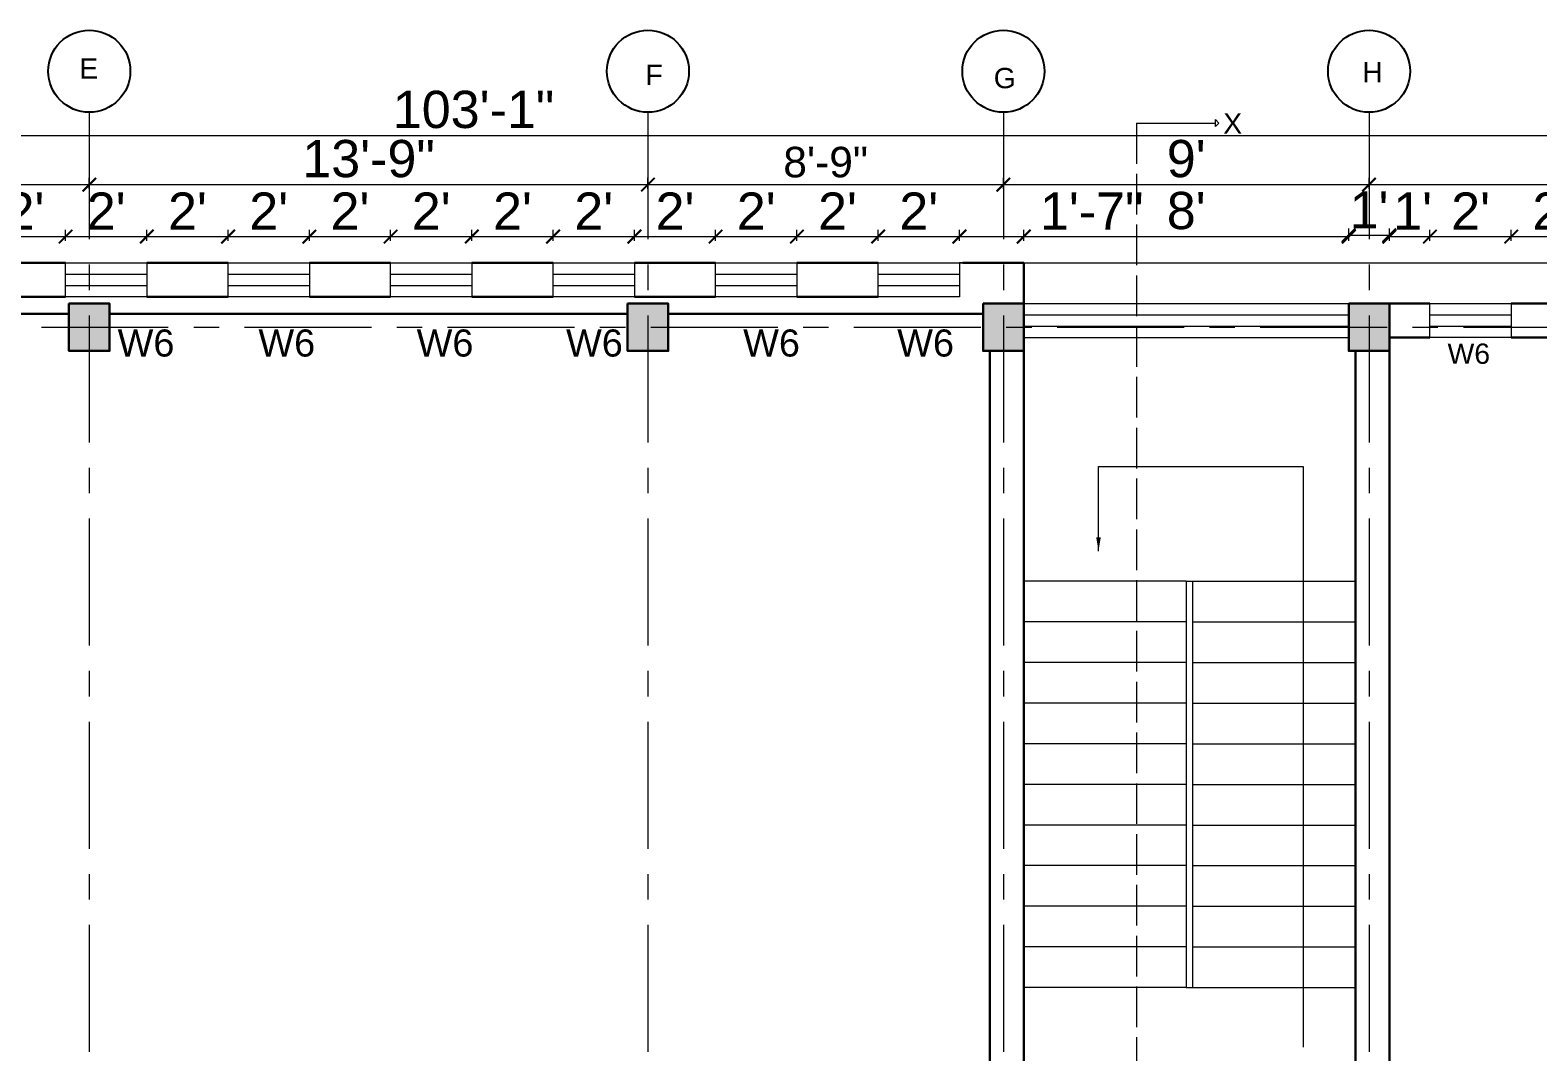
# Model space of a CAD drawing. Header units: inches. Extents: x -6800 to 96653, y -25814 to 17379.
# Drawn here: x 87082 to 87527.3, y -13640.6 to -13338.9 of the extents above; entities that cross this region are included whole.
import ezdxf

# ---------------------------------------------------------------- set-up
doc = ezdxf.new("R2010")
doc.units = ezdxf.units.IN
doc.header["$MEASUREMENT"] = 0
doc.header["$PDMODE"] = 34
doc.linetypes.add('ACAD_ISO02W100', pattern=[15, 12, -3])
doc.linetypes.add('CENTER', pattern=[2, 1.25, -0.25, 0.25, -0.25])
doc.layers.add('A-Windows', color=7, linetype='Continuous')
for name, color, linetype, lineweight in [('Cent line', 54, 'CENTER', 9), ('Column', 101, 'Continuous', 30), ('dimension', 50, 'Continuous', 20), ('dimension @ 1', 50, 'Continuous', 20), ('Door ele', 20, 'Continuous', 15), ('ele back', 51, 'Continuous', 15), ('Sec line', 7, 'ACAD_ISO02W100', 13), ('Stairs', 60, 'Continuous', 13), ('Wall', 90, 'Continuous', 30), ('Window', 140, 'Continuous', 13)]:
    doc.layers.add(name, color=color, linetype=linetype, lineweight=lineweight)
doc.styles.get("Standard").update_dxf_attribs({"font": 'arial.ttf'})
doc.dimstyles.get("Standard").update_dxf_attribs({"dimtxt": 7, "dimasz": 4, "dimexe": 2, "dimexo": 2, "dimgap": 2, "dimtad": 1, "dimdec": 0, "dimzin": 0, "dimdsep": 46, "dimlunit": 4, "dimtxsty": 'Standard', "dimblk": 'ARCHTICK', "dimcen": 0.25, "dimclrd": 256, "dimclre": 256, "dimclrt": 256, "dimadec": 0, "dimazin": 0, "dimtfac": 1, "dimtdec": 0, "dimtofl": 0, "dimtmove": 0, "dimatfit": 3, "dimfxl": 1, "dimfxlon": 1, "dimtolj": 1, "dimtzin": 0, "dimlwd": -1, "dimlwe": -1, "dimarcsym": 1})

# ---------------------------------------------------------------- blocks, each defined once
blk = doc.blocks.new('colarch')
at = {"layer": 'Column'}
h = blk.add_hatch(color=256, dxfattribs=at)
h.dxf.hatch_style = 1
h.paths.add_polyline_path([(-6740.22, 498.65), (-6728.22, 498.65), (-6728.22, 512.65), (-6740.22, 512.65)])
blk.add_lwpolyline([(-6740.22, 512.65), (-6728.22, 512.65), (-6728.22, 498.65), (-6740.22, 498.65)], close=True, dxfattribs=at)
blk = doc.blocks.new('_ArchTick')
at = {"color": 0, "linetype": 'ByBlock', "const_width": 0.15}
blk.add_lwpolyline([(-0.5, -0.5), (0.5, 0.5)], dxfattribs=at)
blk = doc.blocks.new('*D1998')
at = {"layer": 'Defpoints', "color": 0, "transparency": 16777216}
for p in [(87092.47, -13399.81), (87068.47, -13407.59), (87092.47, -13407.59)]:
    blk.add_point(p, dxfattribs=at)
at = {"layer": 'dimension', "transparency": 16777216}
for p, q in [((87068.47, -13401.06), (87068.47, -13397.81)), ((87092.47, -13401.06), (87092.47, -13397.81)), ((87068.47, -13399.81), (87092.47, -13399.81))]:
    blk.add_line(p, q, dxfattribs=at)
at = {"layer": 'dimension', "transparency": 16777216, "xscale": 4, "yscale": 4, "zscale": 4, "rotation": 180}
blk.add_blockref('_ArchTick', (87068.47, -13399.81), dxfattribs=at)
at = {"layer": 'dimension', "transparency": 16777216, "xscale": 4, "yscale": 4, "zscale": 4}
blk.add_blockref('_ArchTick', (87092.47, -13399.81), dxfattribs=at)
at = {"layer": 'dimension', "transparency": 16777216, "insert": (87080.47, -13392.29), "char_height": 11, "attachment_point": 5}
blk.add_mtext("\\A1;2'", dxfattribs=at)
blk = doc.blocks.new('*D1999')
at = {"layer": 'Defpoints', "color": 0, "transparency": 16777216}
for p in [(87116.47, -13399.81), (87092.47, -13407.59), (87116.47, -13407.59)]:
    blk.add_point(p, dxfattribs=at)
at = {"layer": 'dimension', "transparency": 16777216}
for p, q in [((87092.47, -13401.06), (87092.47, -13397.81)), ((87116.47, -13401.06), (87116.47, -13397.81)), ((87092.47, -13399.81), (87116.47, -13399.81))]:
    blk.add_line(p, q, dxfattribs=at)
at = {"layer": 'dimension', "transparency": 16777216, "xscale": 4, "yscale": 4, "zscale": 4, "rotation": 180}
blk.add_blockref('_ArchTick', (87092.47, -13399.81), dxfattribs=at)
at = {"layer": 'dimension', "transparency": 16777216, "xscale": 4, "yscale": 4, "zscale": 4}
blk.add_blockref('_ArchTick', (87116.47, -13399.81), dxfattribs=at)
at = {"layer": 'dimension', "transparency": 16777216, "insert": (87104.47, -13392.29), "char_height": 11, "attachment_point": 5}
blk.add_mtext("\\A1;2'", dxfattribs=at)
blk = doc.blocks.new('*D2000')
at = {"layer": 'Defpoints', "color": 0, "transparency": 16777216}
for p in [(87140.47, -13399.81), (87116.47, -13407.59), (87140.47, -13407.59)]:
    blk.add_point(p, dxfattribs=at)
at = {"layer": 'dimension', "transparency": 16777216}
for p, q in [((87116.47, -13401.06), (87116.47, -13397.81)), ((87140.47, -13401.06), (87140.47, -13397.81)), ((87116.47, -13399.81), (87140.47, -13399.81))]:
    blk.add_line(p, q, dxfattribs=at)
at = {"layer": 'dimension', "transparency": 16777216, "xscale": 4, "yscale": 4, "zscale": 4, "rotation": 180}
blk.add_blockref('_ArchTick', (87116.47, -13399.81), dxfattribs=at)
at = {"layer": 'dimension', "transparency": 16777216, "xscale": 4, "yscale": 4, "zscale": 4}
blk.add_blockref('_ArchTick', (87140.47, -13399.81), dxfattribs=at)
at = {"layer": 'dimension', "transparency": 16777216, "insert": (87128.47, -13392.29), "char_height": 11, "attachment_point": 5}
blk.add_mtext("\\A1;2'", dxfattribs=at)
blk = doc.blocks.new('*D2001')
at = {"layer": 'Defpoints', "color": 0, "transparency": 16777216}
for p in [(87164.47, -13399.81), (87140.47, -13407.59), (87164.47, -13407.59)]:
    blk.add_point(p, dxfattribs=at)
at = {"layer": 'dimension', "transparency": 16777216}
for p, q in [((87140.47, -13401.06), (87140.47, -13397.81)), ((87164.47, -13401.06), (87164.47, -13397.81)), ((87140.47, -13399.81), (87164.47, -13399.81))]:
    blk.add_line(p, q, dxfattribs=at)
at = {"layer": 'dimension', "transparency": 16777216, "xscale": 4, "yscale": 4, "zscale": 4, "rotation": 180}
blk.add_blockref('_ArchTick', (87140.47, -13399.81), dxfattribs=at)
at = {"layer": 'dimension', "transparency": 16777216, "xscale": 4, "yscale": 4, "zscale": 4}
blk.add_blockref('_ArchTick', (87164.47, -13399.81), dxfattribs=at)
at = {"layer": 'dimension', "transparency": 16777216, "insert": (87152.47, -13392.29), "char_height": 11, "attachment_point": 5}
blk.add_mtext("\\A1;2'", dxfattribs=at)
blk = doc.blocks.new('*D1990')
at = {"layer": 'Defpoints', "color": 0, "transparency": 16777216}
for p in [(87188.47, -13399.81), (87164.47, -13407.59), (87188.47, -13407.59)]:
    blk.add_point(p, dxfattribs=at)
at = {"layer": 'dimension', "transparency": 16777216}
for p, q in [((87164.47, -13401.06), (87164.47, -13397.81)), ((87188.47, -13401.06), (87188.47, -13397.81)), ((87164.47, -13399.81), (87188.47, -13399.81))]:
    blk.add_line(p, q, dxfattribs=at)
at = {"layer": 'dimension', "transparency": 16777216, "xscale": 4, "yscale": 4, "zscale": 4, "rotation": 180}
blk.add_blockref('_ArchTick', (87164.47, -13399.81), dxfattribs=at)
at = {"layer": 'dimension', "transparency": 16777216, "xscale": 4, "yscale": 4, "zscale": 4}
blk.add_blockref('_ArchTick', (87188.47, -13399.81), dxfattribs=at)
at = {"layer": 'dimension', "transparency": 16777216, "insert": (87176.47, -13392.29), "char_height": 11, "attachment_point": 5}
blk.add_mtext("\\A1;2'", dxfattribs=at)
blk = doc.blocks.new('*D1991')
at = {"layer": 'Defpoints', "color": 0, "transparency": 16777216}
for p in [(87212.47, -13399.81), (87188.47, -13407.59), (87212.47, -13407.59)]:
    blk.add_point(p, dxfattribs=at)
at = {"layer": 'dimension', "transparency": 16777216}
for p, q in [((87188.47, -13401.06), (87188.47, -13397.81)), ((87212.47, -13401.06), (87212.47, -13397.81)), ((87188.47, -13399.81), (87212.47, -13399.81))]:
    blk.add_line(p, q, dxfattribs=at)
at = {"layer": 'dimension', "transparency": 16777216, "xscale": 4, "yscale": 4, "zscale": 4, "rotation": 180}
blk.add_blockref('_ArchTick', (87188.47, -13399.81), dxfattribs=at)
at = {"layer": 'dimension', "transparency": 16777216, "xscale": 4, "yscale": 4, "zscale": 4}
blk.add_blockref('_ArchTick', (87212.47, -13399.81), dxfattribs=at)
at = {"layer": 'dimension', "transparency": 16777216, "insert": (87200.47, -13392.29), "char_height": 11, "attachment_point": 5}
blk.add_mtext("\\A1;2'", dxfattribs=at)
blk = doc.blocks.new('*D1992')
at = {"layer": 'Defpoints', "color": 0, "transparency": 16777216}
for p in [(87236.47, -13399.81), (87212.47, -13407.59), (87236.47, -13407.59)]:
    blk.add_point(p, dxfattribs=at)
at = {"layer": 'dimension', "transparency": 16777216}
for p, q in [((87212.47, -13401.06), (87212.47, -13397.81)), ((87236.47, -13401.06), (87236.47, -13397.81)), ((87212.47, -13399.81), (87236.47, -13399.81))]:
    blk.add_line(p, q, dxfattribs=at)
at = {"layer": 'dimension', "transparency": 16777216, "xscale": 4, "yscale": 4, "zscale": 4, "rotation": 180}
blk.add_blockref('_ArchTick', (87212.47, -13399.81), dxfattribs=at)
at = {"layer": 'dimension', "transparency": 16777216, "xscale": 4, "yscale": 4, "zscale": 4}
blk.add_blockref('_ArchTick', (87236.47, -13399.81), dxfattribs=at)
at = {"layer": 'dimension', "transparency": 16777216, "insert": (87224.47, -13392.29), "char_height": 11, "attachment_point": 5}
blk.add_mtext("\\A1;2'", dxfattribs=at)
blk = doc.blocks.new('*D1993')
at = {"layer": 'Defpoints', "color": 0, "transparency": 16777216}
for p in [(87260.47, -13399.81), (87236.47, -13407.59), (87260.47, -13407.59)]:
    blk.add_point(p, dxfattribs=at)
at = {"layer": 'dimension', "transparency": 16777216}
for p, q in [((87236.47, -13401.06), (87236.47, -13397.81)), ((87260.47, -13401.06), (87260.47, -13397.81)), ((87236.47, -13399.81), (87260.47, -13399.81))]:
    blk.add_line(p, q, dxfattribs=at)
at = {"layer": 'dimension', "transparency": 16777216, "xscale": 4, "yscale": 4, "zscale": 4, "rotation": 180}
blk.add_blockref('_ArchTick', (87236.47, -13399.81), dxfattribs=at)
at = {"layer": 'dimension', "transparency": 16777216, "xscale": 4, "yscale": 4, "zscale": 4}
blk.add_blockref('_ArchTick', (87260.47, -13399.81), dxfattribs=at)
at = {"layer": 'dimension', "transparency": 16777216, "insert": (87248.47, -13392.29), "char_height": 11, "attachment_point": 5}
blk.add_mtext("\\A1;2'", dxfattribs=at)
blk = doc.blocks.new('*D2002')
at = {"layer": 'Defpoints', "color": 0, "transparency": 16777216}
for p in [(87284.47, -13399.81), (87260.47, -13407.59), (87284.47, -13407.59)]:
    blk.add_point(p, dxfattribs=at)
at = {"layer": 'dimension', "transparency": 16777216}
for p, q in [((87260.47, -13401.06), (87260.47, -13397.81)), ((87284.47, -13401.06), (87284.47, -13397.81)), ((87260.47, -13399.81), (87284.47, -13399.81))]:
    blk.add_line(p, q, dxfattribs=at)
at = {"layer": 'dimension', "transparency": 16777216, "xscale": 4, "yscale": 4, "zscale": 4, "rotation": 180}
blk.add_blockref('_ArchTick', (87260.47, -13399.81), dxfattribs=at)
at = {"layer": 'dimension', "transparency": 16777216, "xscale": 4, "yscale": 4, "zscale": 4}
blk.add_blockref('_ArchTick', (87284.47, -13399.81), dxfattribs=at)
at = {"layer": 'dimension', "transparency": 16777216, "insert": (87272.47, -13392.29), "char_height": 11, "attachment_point": 5}
blk.add_mtext("\\A1;2'", dxfattribs=at)
blk = doc.blocks.new('*D2003')
at = {"layer": 'Defpoints', "color": 0, "transparency": 16777216}
for p in [(87308.47, -13399.81), (87284.47, -13407.59), (87308.47, -13407.59)]:
    blk.add_point(p, dxfattribs=at)
at = {"layer": 'dimension', "transparency": 16777216}
for p, q in [((87284.47, -13401.06), (87284.47, -13397.81)), ((87308.47, -13401.06), (87308.47, -13397.81)), ((87284.47, -13399.81), (87308.47, -13399.81))]:
    blk.add_line(p, q, dxfattribs=at)
at = {"layer": 'dimension', "transparency": 16777216, "xscale": 4, "yscale": 4, "zscale": 4, "rotation": 180}
blk.add_blockref('_ArchTick', (87284.47, -13399.81), dxfattribs=at)
at = {"layer": 'dimension', "transparency": 16777216, "xscale": 4, "yscale": 4, "zscale": 4}
blk.add_blockref('_ArchTick', (87308.47, -13399.81), dxfattribs=at)
at = {"layer": 'dimension', "transparency": 16777216, "insert": (87296.47, -13392.29), "char_height": 11, "attachment_point": 5}
blk.add_mtext("\\A1;2'", dxfattribs=at)
blk = doc.blocks.new('*D2004')
at = {"layer": 'Defpoints', "color": 0, "transparency": 16777216}
for p in [(87332.47, -13399.81), (87308.47, -13407.59), (87332.47, -13407.59)]:
    blk.add_point(p, dxfattribs=at)
at = {"layer": 'dimension', "transparency": 16777216}
for p, q in [((87308.47, -13401.06), (87308.47, -13397.81)), ((87332.47, -13401.06), (87332.47, -13397.81)), ((87308.47, -13399.81), (87332.47, -13399.81))]:
    blk.add_line(p, q, dxfattribs=at)
at = {"layer": 'dimension', "transparency": 16777216, "xscale": 4, "yscale": 4, "zscale": 4, "rotation": 180}
blk.add_blockref('_ArchTick', (87308.47, -13399.81), dxfattribs=at)
at = {"layer": 'dimension', "transparency": 16777216, "xscale": 4, "yscale": 4, "zscale": 4}
blk.add_blockref('_ArchTick', (87332.47, -13399.81), dxfattribs=at)
at = {"layer": 'dimension', "transparency": 16777216, "insert": (87320.47, -13392.29), "char_height": 11, "attachment_point": 5}
blk.add_mtext("\\A1;2'", dxfattribs=at)
blk = doc.blocks.new('*D2005')
at = {"layer": 'Defpoints', "color": 0, "transparency": 16777216}
for p in [(87356.47, -13399.81), (87332.47, -13407.59), (87356.47, -13407.59)]:
    blk.add_point(p, dxfattribs=at)
at = {"layer": 'dimension', "transparency": 16777216}
for p, q in [((87332.47, -13401.06), (87332.47, -13397.81)), ((87356.47, -13401.06), (87356.47, -13397.81)), ((87332.47, -13399.81), (87356.47, -13399.81))]:
    blk.add_line(p, q, dxfattribs=at)
at = {"layer": 'dimension', "transparency": 16777216, "xscale": 4, "yscale": 4, "zscale": 4, "rotation": 180}
blk.add_blockref('_ArchTick', (87332.47, -13399.81), dxfattribs=at)
at = {"layer": 'dimension', "transparency": 16777216, "xscale": 4, "yscale": 4, "zscale": 4}
blk.add_blockref('_ArchTick', (87356.47, -13399.81), dxfattribs=at)
at = {"layer": 'dimension', "transparency": 16777216, "insert": (87344.47, -13392.29), "char_height": 11, "attachment_point": 5}
blk.add_mtext("\\A1;2'", dxfattribs=at)
blk = doc.blocks.new('*D2006')
at = {"layer": 'Defpoints', "color": 0, "transparency": 16777216}
for p in [(87375.47, -13399.81), (87356.47, -13407.59), (87375.47, -13407.59)]:
    blk.add_point(p, dxfattribs=at)
at = {"layer": 'dimension', "transparency": 16777216}
for p, q in [((87356.47, -13401.06), (87356.47, -13397.81)), ((87375.47, -13401.06), (87375.47, -13397.81)), ((87356.47, -13399.81), (87375.47, -13399.81)), ((87375.47, -13399.81), (87411.68, -13399.81))]:
    blk.add_line(p, q, dxfattribs=at)
at = {"layer": 'dimension', "transparency": 16777216, "xscale": 4, "yscale": 4, "zscale": 4, "rotation": 180}
blk.add_blockref('_ArchTick', (87356.47, -13399.81), dxfattribs=at)
at = {"layer": 'dimension', "transparency": 16777216, "xscale": 4, "yscale": 4, "zscale": 4}
blk.add_blockref('_ArchTick', (87375.47, -13399.81), dxfattribs=at)
at = {"layer": 'dimension', "transparency": 16777216, "insert": (87395.57, -13392.29), "char_height": 11, "attachment_point": 5}
blk.add_mtext('\\A1;1\'-7"', dxfattribs=at)
blk = doc.blocks.new('*D2007')
at = {"layer": 'Defpoints', "color": 0, "transparency": 16777216}
for p in [(87471.47, -13399.81), (87375.47, -13407.59), (87471.47, -13419.59)]:
    blk.add_point(p, dxfattribs=at)
at = {"layer": 'dimension', "transparency": 16777216}
for p, q in [((87375.47, -13401.06), (87375.47, -13397.81)), ((87471.47, -13401.06), (87471.47, -13397.81)), ((87375.47, -13399.81), (87471.47, -13399.81))]:
    blk.add_line(p, q, dxfattribs=at)
at = {"layer": 'dimension', "transparency": 16777216, "xscale": 4, "yscale": 4, "zscale": 4, "rotation": 180}
blk.add_blockref('_ArchTick', (87375.47, -13399.81), dxfattribs=at)
at = {"layer": 'dimension', "transparency": 16777216, "xscale": 4, "yscale": 4, "zscale": 4}
blk.add_blockref('_ArchTick', (87471.47, -13399.81), dxfattribs=at)
at = {"layer": 'dimension', "transparency": 16777216, "insert": (87423.47, -13392.19), "char_height": 11, "attachment_point": 5}
blk.add_mtext("\\A1;8'", dxfattribs=at)
blk = doc.blocks.new('*D2110')
at = {"layer": 'Defpoints', "color": 0, "transparency": 16777216}
for p in [(87483.47, -13399.44), (87471.47, -13419.59), (87483.47, -13419.59)]:
    blk.add_point(p, dxfattribs=at)
at = {"layer": 'dimension', "transparency": 16777216}
for p, q in [((87471.47, -13400.69), (87471.47, -13397.44)), ((87471.47, -13399.44), (87483.47, -13399.44)), ((87483.47, -13400.69), (87483.47, -13397.44))]:
    blk.add_line(p, q, dxfattribs=at)
at = {"layer": 'dimension', "transparency": 16777216, "xscale": 4, "yscale": 4, "zscale": 4, "rotation": 180}
blk.add_blockref('_ArchTick', (87471.47, -13399.44), dxfattribs=at)
at = {"layer": 'dimension', "transparency": 16777216, "xscale": 4, "yscale": 4, "zscale": 4}
blk.add_blockref('_ArchTick', (87483.47, -13399.44), dxfattribs=at)
at = {"layer": 'dimension', "transparency": 16777216, "insert": (87477.47, -13391.91), "char_height": 11, "attachment_point": 5}
blk.add_mtext("\\A1;1'", dxfattribs=at)
blk = doc.blocks.new('*D2109')
at = {"layer": 'Defpoints', "color": 0, "transparency": 16777216}
for p in [(87495.47, -13399.81), (87483.47, -13419.59), (87495.47, -13419.59)]:
    blk.add_point(p, dxfattribs=at)
at = {"layer": 'dimension', "transparency": 16777216}
for p, q in [((87483.47, -13401.06), (87483.47, -13397.81)), ((87495.47, -13401.06), (87495.47, -13397.81)), ((87483.47, -13399.81), (87495.47, -13399.81))]:
    blk.add_line(p, q, dxfattribs=at)
at = {"layer": 'dimension', "transparency": 16777216, "xscale": 4, "yscale": 4, "zscale": 4, "rotation": 180}
blk.add_blockref('_ArchTick', (87483.47, -13399.81), dxfattribs=at)
at = {"layer": 'dimension', "transparency": 16777216, "xscale": 4, "yscale": 4, "zscale": 4}
blk.add_blockref('_ArchTick', (87495.47, -13399.81), dxfattribs=at)
at = {"layer": 'dimension', "transparency": 16777216, "insert": (87490.34, -13392.29), "char_height": 11, "attachment_point": 5}
blk.add_mtext("\\A1;1'", dxfattribs=at)
blk = doc.blocks.new('*D2009')
at = {"layer": 'Defpoints', "color": 0, "transparency": 16777216}
for p in [(87519.47, -13399.81), (87495.47, -13419.59), (87519.47, -13419.59)]:
    blk.add_point(p, dxfattribs=at)
at = {"layer": 'dimension', "transparency": 16777216}
for p, q in [((87495.47, -13401.06), (87495.47, -13397.81)), ((87519.47, -13401.06), (87519.47, -13397.81)), ((87495.47, -13399.81), (87519.47, -13399.81))]:
    blk.add_line(p, q, dxfattribs=at)
at = {"layer": 'dimension', "transparency": 16777216, "xscale": 4, "yscale": 4, "zscale": 4, "rotation": 180}
blk.add_blockref('_ArchTick', (87495.47, -13399.81), dxfattribs=at)
at = {"layer": 'dimension', "transparency": 16777216, "xscale": 4, "yscale": 4, "zscale": 4}
blk.add_blockref('_ArchTick', (87519.47, -13399.81), dxfattribs=at)
at = {"layer": 'dimension', "transparency": 16777216, "insert": (87507.47, -13392.29), "char_height": 11, "attachment_point": 5}
blk.add_mtext("\\A1;2'", dxfattribs=at)
blk = doc.blocks.new('*D2010')
at = {"layer": 'Defpoints', "color": 0, "transparency": 16777216}
for p in [(87543.47, -13399.81), (87519.47, -13419.59), (87543.47, -13419.59)]:
    blk.add_point(p, dxfattribs=at)
at = {"layer": 'dimension', "transparency": 16777216}
for p, q in [((87519.47, -13401.06), (87519.47, -13397.81)), ((87543.47, -13401.06), (87543.47, -13397.81)), ((87519.47, -13399.81), (87543.47, -13399.81))]:
    blk.add_line(p, q, dxfattribs=at)
at = {"layer": 'dimension', "transparency": 16777216, "xscale": 4, "yscale": 4, "zscale": 4, "rotation": 180}
blk.add_blockref('_ArchTick', (87519.47, -13399.81), dxfattribs=at)
at = {"layer": 'dimension', "transparency": 16777216, "xscale": 4, "yscale": 4, "zscale": 4}
blk.add_blockref('_ArchTick', (87543.47, -13399.81), dxfattribs=at)
at = {"layer": 'dimension', "transparency": 16777216, "insert": (87531.47, -13392.29), "char_height": 11, "attachment_point": 5}
blk.add_mtext("\\A1;2'", dxfattribs=at)
blk = doc.blocks.new('*D1994')
at = {"layer": 'Defpoints', "color": 0, "transparency": 16777216}
for p in [(87099.47, -13384.47), (86994.47, -13426.59), (87099.47, -13426.59)]:
    blk.add_point(p, dxfattribs=at)
at = {"layer": 'dimension', "transparency": 16777216}
for p, q in [((86994.47, -13385.72), (86994.47, -13382.47)), ((86994.47, -13384.47), (87099.47, -13384.47)), ((87099.47, -13385.72), (87099.47, -13382.47))]:
    blk.add_line(p, q, dxfattribs=at)
at = {"layer": 'dimension', "transparency": 16777216, "xscale": 4, "yscale": 4, "zscale": 4, "rotation": 180}
blk.add_blockref('_ArchTick', (86994.47, -13384.47), dxfattribs=at)
at = {"layer": 'dimension', "transparency": 16777216, "xscale": 4, "yscale": 4, "zscale": 4}
blk.add_blockref('_ArchTick', (87099.47, -13384.47), dxfattribs=at)
at = {"layer": 'dimension', "transparency": 16777216, "insert": (87046.97, -13376.85), "char_height": 11, "attachment_point": 5}
blk.add_mtext('\\A1;8\'-9"', dxfattribs=at)
blk = doc.blocks.new('*D1989')
at = {"layer": 'Defpoints', "color": 0, "transparency": 16777216}
for p in [(87264.47, -13384.47), (87099.47, -13426.59), (87264.47, -13426.59)]:
    blk.add_point(p, dxfattribs=at)
at = {"layer": 'dimension', "transparency": 16777216}
for p, q in [((87099.47, -13385.72), (87099.47, -13382.47)), ((87099.47, -13384.47), (87264.47, -13384.47)), ((87264.47, -13385.72), (87264.47, -13382.47))]:
    blk.add_line(p, q, dxfattribs=at)
at = {"layer": 'dimension', "transparency": 16777216, "xscale": 4, "yscale": 4, "zscale": 4, "rotation": 180}
blk.add_blockref('_ArchTick', (87099.47, -13384.47), dxfattribs=at)
at = {"layer": 'dimension', "transparency": 16777216, "xscale": 4, "yscale": 4, "zscale": 4}
blk.add_blockref('_ArchTick', (87264.47, -13384.47), dxfattribs=at)
at = {"layer": 'dimension', "transparency": 16777216, "insert": (87181.97, -13376.85), "char_height": 11, "attachment_point": 5}
blk.add_mtext('\\A1;13\'-9"', dxfattribs=at)
blk = doc.blocks.new('*D1182')
at = {"layer": 'Defpoints', "color": 0, "transparency": 16777216}
for p in [(87369.47, -13384.47), (87264.47, -13426.59), (87369.47, -13426.59)]:
    blk.add_point(p, dxfattribs=at)
at = {"layer": 'dimension', "transparency": 16777216}
for p, q in [((87264.47, -13385.47), (87264.47, -13382.47)), ((87264.47, -13384.47), (87369.47, -13384.47)), ((87369.47, -13385.47), (87369.47, -13382.47))]:
    blk.add_line(p, q, dxfattribs=at)
at = {"layer": 'dimension', "transparency": 16777216, "xscale": 4, "yscale": 4, "zscale": 4, "rotation": 180}
blk.add_blockref('_ArchTick', (87264.47, -13384.47), dxfattribs=at)
at = {"layer": 'dimension', "transparency": 16777216, "xscale": 4, "yscale": 4, "zscale": 4}
blk.add_blockref('_ArchTick', (87369.47, -13384.47), dxfattribs=at)
at = {"layer": 'dimension', "transparency": 16777216, "insert": (87316.97, -13377.87), "char_height": 9, "attachment_point": 5}
blk.add_mtext('\\A1;8\'-9"', dxfattribs=at)
blk = doc.blocks.new('*D2008')
at = {"layer": 'Defpoints', "color": 0, "transparency": 16777216}
for p in [(87477.47, -13384.47), (87369.47, -13426.59), (87477.47, -13426.59)]:
    blk.add_point(p, dxfattribs=at)
at = {"layer": 'dimension', "transparency": 16777216}
for p, q in [((87369.47, -13385.72), (87369.47, -13382.47)), ((87369.47, -13384.47), (87477.47, -13384.47)), ((87477.47, -13385.72), (87477.47, -13382.47))]:
    blk.add_line(p, q, dxfattribs=at)
at = {"layer": 'dimension', "transparency": 16777216, "xscale": 4, "yscale": 4, "zscale": 4, "rotation": 180}
blk.add_blockref('_ArchTick', (87369.47, -13384.47), dxfattribs=at)
at = {"layer": 'dimension', "transparency": 16777216, "xscale": 4, "yscale": 4, "zscale": 4}
blk.add_blockref('_ArchTick', (87477.47, -13384.47), dxfattribs=at)
at = {"layer": 'dimension', "transparency": 16777216, "insert": (87423.47, -13376.85), "char_height": 11, "attachment_point": 5}
blk.add_mtext("\\A1;9'", dxfattribs=at)
blk = doc.blocks.new('*D2013')
at = {"layer": 'Defpoints', "color": 0, "transparency": 16777216}
for p in [(87630.47, -13384.47), (87477.47, -13426.59), (87630.47, -13426.59)]:
    blk.add_point(p, dxfattribs=at)
at = {"layer": 'dimension', "transparency": 16777216}
for p, q in [((87477.47, -13385.72), (87477.47, -13382.47)), ((87477.47, -13384.47), (87630.47, -13384.47)), ((87630.47, -13385.72), (87630.47, -13382.47))]:
    blk.add_line(p, q, dxfattribs=at)
at = {"layer": 'dimension', "transparency": 16777216, "xscale": 4, "yscale": 4, "zscale": 4, "rotation": 180}
blk.add_blockref('_ArchTick', (87477.47, -13384.47), dxfattribs=at)
at = {"layer": 'dimension', "transparency": 16777216, "xscale": 4, "yscale": 4, "zscale": 4}
blk.add_blockref('_ArchTick', (87630.47, -13384.47), dxfattribs=at)
at = {"layer": 'dimension', "transparency": 16777216, "insert": (87553.97, -13376.85), "char_height": 11, "attachment_point": 5}
blk.add_mtext('\\A1;12\'-9"', dxfattribs=at)
blk = doc.blocks.new('*D1988')
at = {"layer": 'Defpoints', "color": 0, "transparency": 16777216}
for p in [(87831.47, -13369.95), (86594.47, -13407.59), (87831.47, -13419.59)]:
    blk.add_point(p, dxfattribs=at)
at = {"layer": 'dimension', "transparency": 16777216}
for p, q in [((86594.47, -13371.2), (86594.47, -13367.95)), ((87831.47, -13371.2), (87831.47, -13367.95)), ((86594.47, -13369.95), (87831.47, -13369.95))]:
    blk.add_line(p, q, dxfattribs=at)
at = {"layer": 'dimension', "transparency": 16777216, "xscale": 4, "yscale": 4, "zscale": 4, "rotation": 180}
blk.add_blockref('_ArchTick', (86594.47, -13369.95), dxfattribs=at)
at = {"layer": 'dimension', "transparency": 16777216, "xscale": 4, "yscale": 4, "zscale": 4}
blk.add_blockref('_ArchTick', (87831.47, -13369.95), dxfattribs=at)
at = {"layer": 'dimension', "transparency": 16777216, "insert": (87212.97, -13362.33), "char_height": 11, "attachment_point": 5}
blk.add_mtext('\\A1;103\'-1"', dxfattribs=at)

msp = doc.modelspace()

# ---------------------------------------------------------------- linework, layer by layer
at = {"transparency": 33554651}
for centre in [(87099.47, -13350.98), (87264.47, -13350.98), (87369.47, -13350.98), (87477.47, -13350.98)]:
    msp.add_circle(centre, 12.12, dxfattribs=at)
at = {"layer": 'Cent line', "ltscale": 30, "transparency": 33554643}
for p, q in [((87099.47, -13363.1), (87099.47, -13847.21)), ((87264.47, -13363.1), (87264.47, -13847.21)), ((87369.47, -13363.1), (87369.47, -13847.21)), ((87477.47, -13363.1), (87477.47, -13847.21)), ((86545.32, -13426.59), (87913.76, -13426.59))]:
    msp.add_line(p, q, dxfattribs=at)
at = {"layer": 'dimension', "transparency": 33554651}
msp.add_lwpolyline([(86594.47, -13407.59), (87831.47, -13407.59), (87831.47, -13753.59), (86594.47, -13753.59)], close=True, dxfattribs=at)
at = {"layer": 'Door ele', "transparency": 33554651}
msp.add_line((87408.82, -13366.28), (87432.11, -13366.28), dxfattribs=at)
at = {"layer": 'ele back', "transparency": 33554651}
msp.add_lwpolyline([(87432.11, -13365.28), (87433.11, -13366.28), (87432.11, -13367.28), (87432.11, -13366.28)], close=True, dxfattribs=at)
at = {"layer": 'Sec line', "transparency": 33554651}
msp.add_line((87408.82, -13366.28), (87408.82, -13808.04), dxfattribs=at)
at = {"layer": 'Stairs', "transparency": 33554651}
for p, q in [((87458.05, -13467.74), (87458.05, -13639.2)), ((87423.47, -13501.59), (87375.47, -13501.59)), ((87423.47, -13501.59), (87423.47, -13621.59)), ((87423.47, -13501.59), (87425.47, -13501.59)), ((87425.47, -13621.59), (87425.47, -13501.59)), ((87425.47, -13501.59), (87473.47, -13501.59)), ((87423.47, -13513.59), (87375.47, -13513.59)), ((87425.47, -13513.59), (87473.47, -13513.59)), ((87423.47, -13525.59), (87375.47, -13525.59)), ((87425.47, -13525.59), (87473.47, -13525.59)), ((87423.47, -13537.59), (87375.47, -13537.59)), ((87425.47, -13537.59), (87473.47, -13537.59)), ((87423.47, -13549.59), (87375.47, -13549.59)), ((87425.47, -13549.59), (87473.47, -13549.59)), ((87423.47, -13561.59), (87375.47, -13561.59)), ((87425.47, -13561.59), (87473.47, -13561.59)), ((87423.47, -13573.59), (87375.47, -13573.59)), ((87425.47, -13573.59), (87473.47, -13573.59)), ((87423.47, -13585.59), (87375.47, -13585.59)), ((87425.47, -13585.59), (87473.47, -13585.59)), ((87423.47, -13597.59), (87375.47, -13597.59)), ((87425.47, -13597.59), (87473.47, -13597.59)), ((87423.47, -13609.59), (87375.47, -13609.59)), ((87425.47, -13609.59), (87473.47, -13609.59)), ((87423.47, -13621.59), (87375.47, -13621.59)), ((87423.47, -13621.59), (87425.47, -13621.59)), ((87425.47, -13621.59), (87473.47, -13621.59))]:
    msp.add_line(p, q, dxfattribs=at)
at = {"layer": 'Wall', "transparency": 33554651}
for p, q in [((87092.47, -13407.59), (87068.47, -13407.59)), ((87140.47, -13407.59), (87116.47, -13407.59)), ((87188.47, -13407.59), (87164.47, -13407.59)), ((87236.47, -13407.59), (87212.47, -13407.59)), ((87284.47, -13407.59), (87260.47, -13407.59)), ((87332.47, -13407.59), (87308.47, -13407.59)), ((87092.47, -13417.59), (87068.47, -13417.59)), ((87140.47, -13417.59), (87116.47, -13417.59)), ((87188.47, -13417.59), (87164.47, -13417.59)), ((87236.47, -13417.59), (87212.47, -13417.59)), ((87284.47, -13417.59), (87260.47, -13417.59)), ((87332.47, -13417.59), (87308.47, -13417.59)), ((87483.47, -13419.59), (87495.47, -13419.59)), ((87519.47, -13419.59), (87543.47, -13419.59)), ((87093.47, -13422.59), (87000.47, -13422.59)), ((87258.47, -13422.59), (87105.47, -13422.59)), ((87363.47, -13422.59), (87270.47, -13422.59)), ((87483.47, -13429.59), (87495.47, -13429.59)), ((87519.47, -13429.59), (87543.47, -13429.59)), ((87365.47, -13433.59), (87365.47, -13679.59)), ((87375.47, -13433.59), (87375.47, -13679.59)), ((87473.47, -13679.59), (87473.47, -13433.59)), ((87483.47, -13679.59), (87483.47, -13433.59))]:
    msp.add_line(p, q, dxfattribs=at)
msp.add_lwpolyline([(87375.47, -13419.59), (87375.47, -13407.59), (87357.47, -13407.59)], dxfattribs=at)
at = {"layer": 'Window', "transparency": 33554651}
for p, q in [((87357.47, -13407.59), (87356.47, -13407.59)), ((87092.47, -13410.92), (87116.47, -13410.92)), ((87140.47, -13410.92), (87164.47, -13410.92)), ((87188.47, -13410.92), (87212.47, -13410.92)), ((87236.47, -13410.92), (87260.47, -13410.92)), ((87284.47, -13410.92), (87308.47, -13410.92)), ((87332.47, -13410.92), (87356.47, -13410.92)), ((87092.47, -13414.26), (87116.47, -13414.26)), ((87140.47, -13414.26), (87164.47, -13414.26)), ((87188.47, -13414.26), (87212.47, -13414.26)), ((87236.47, -13414.26), (87260.47, -13414.26)), ((87284.47, -13414.26), (87308.47, -13414.26)), ((87332.47, -13414.26), (87356.47, -13414.26)), ((87375.47, -13419.59), (87471.47, -13419.59)), ((87375.47, -13422.92), (87471.47, -13422.92)), ((87375.47, -13426.26), (87471.47, -13426.26)), ((87495.47, -13422.92), (87519.47, -13422.92)), ((87495.47, -13426.26), (87519.47, -13426.26)), ((87375.47, -13429.59), (87471.47, -13429.59))]:
    msp.add_line(p, q, dxfattribs=at)
for points in [[(87092.47, -13407.59), (87116.47, -13407.59), (87116.47, -13417.59), (87092.47, -13417.59)], [(87140.47, -13407.59), (87164.47, -13407.59), (87164.47, -13417.59), (87140.47, -13417.59)], [(87188.47, -13407.59), (87212.47, -13407.59), (87212.47, -13417.59), (87188.47, -13417.59)], [(87236.47, -13407.59), (87260.47, -13407.59), (87260.47, -13417.59), (87236.47, -13417.59)], [(87284.47, -13407.59), (87308.47, -13407.59), (87308.47, -13417.59), (87284.47, -13417.59)], [(87332.47, -13407.59), (87356.47, -13407.59), (87356.47, -13417.59), (87332.47, -13417.59)], [(87495.47, -13419.59), (87519.47, -13419.59), (87519.47, -13429.59), (87495.47, -13429.59)]]:
    msp.add_lwpolyline(points, close=True, dxfattribs=at)

# ---------------------------------------------------------------- block references
at = {"layer": 'Wall', "transparency": 33554651}
for p in [(93833.69, -13932.24), (93998.69, -13932.24), (94103.69, -13932.24), (94211.69, -13932.24)]:
    msp.add_blockref('colarch', p, dxfattribs=at)

# ---------------------------------------------------------------- texts
at = {"transparency": 33554651, "char_height": 6, "attachment_point": 1}
for s, width, gutter_width, insert in [('E', 837.6015, 65.57, (87096.51, -13347.18)), ('F', 837.6015, 65.57, (87263.73, -13349.09)), ('G', 837.6015, 65.57, (87366.61, -13350)), ('H', 837.6015, 65.57, (87475.45, -13348.26)), ('X', 6194.3914, 6.05, (87434.4, -13363.4))]:
    msp.add_mtext_dynamic_manual_height_columns(s, width=width, gutter_width=gutter_width, heights=[0], dxfattribs=dict(at, insert=insert))
at = {"transparency": 33554651, "insert": (87500.65, -13431.39), "char_height": 6, "width": 837.6015, "attachment_point": 1}
msp.add_mtext('W6', dxfattribs=at)
at = {"layer": 'A-Windows', "ltscale": 10, "transparency": 33554687, "char_height": 8, "width": 30.4497, "attachment_point": 1}
for insert in [(87107.85, -13427.24), (87149.43, -13427.24), (87196.17, -13427.24), (87240.3, -13427.24), (87292.61, -13427.24), (87338.11, -13427.24)]:
    msp.add_mtext('W6', dxfattribs=dict(at, insert=insert))

# ---------------------------------------------------------------- dimensions: what is measured, and where the dimension line sits
at = {"layer": 'dimension', "transparency": 33554651}
dim = msp.add_linear_dim(base=(87369.47, -13384.47), p1=(87264.47, -13426.59), p2=(87369.47, -13426.59), dimstyle='Standard', override={"dimscale": 1, "dimtxt": 9, "dimtix": 0, "dimtofl": 0, "dimtmove": 0, "dimatfit": 3}, dxfattribs=at)
dim.commit()
dim.dimension.update_dxf_attribs({"geometry": '*D1182', "text_midpoint": (87316.97, -13377.87)})
at = {"layer": 'dimension @ 1', "transparency": 33554651}
for base, p1, p2, picture, middle in [((87831.47, -13369.95), (86594.47, -13407.59), (87831.47, -13419.59), '*D1988', (87212.97, -13362.33)), ((87099.47, -13384.47), (86994.47, -13426.59), (87099.47, -13426.59), '*D1994', (87046.97, -13376.85)), ((87264.47, -13384.47), (87099.47, -13426.59), (87264.47, -13426.59), '*D1989', (87181.97, -13376.85)), ((87477.47, -13384.47), (87369.47, -13426.59), (87477.47, -13426.59), '*D2008', (87423.47, -13376.85)), ((87630.47, -13384.47), (87477.47, -13426.59), (87630.47, -13426.59), '*D2013', (87553.97, -13376.85)), ((87092.47, -13399.81), (87068.47, -13407.59), (87092.47, -13407.59), '*D1998', (87080.47, -13392.29)), ((87116.47, -13399.81), (87092.47, -13407.59), (87116.47, -13407.59), '*D1999', (87104.47, -13392.29)), ((87140.47, -13399.81), (87116.47, -13407.59), (87140.47, -13407.59), '*D2000', (87128.47, -13392.29)), ((87164.47, -13399.81), (87140.47, -13407.59), (87164.47, -13407.59), '*D2001', (87152.47, -13392.29)), ((87188.47, -13399.81), (87164.47, -13407.59), (87188.47, -13407.59), '*D1990', (87176.47, -13392.29)), ((87212.47, -13399.81), (87188.47, -13407.59), (87212.47, -13407.59), '*D1991', (87200.47, -13392.29)), ((87236.47, -13399.81), (87212.47, -13407.59), (87236.47, -13407.59), '*D1992', (87224.47, -13392.29)), ((87260.47, -13399.81), (87236.47, -13407.59), (87260.47, -13407.59), '*D1993', (87248.47, -13392.29)), ((87284.47, -13399.81), (87260.47, -13407.59), (87284.47, -13407.59), '*D2002', (87272.47, -13392.29)), ((87308.47, -13399.81), (87284.47, -13407.59), (87308.47, -13407.59), '*D2003', (87296.47, -13392.29)), ((87332.47, -13399.81), (87308.47, -13407.59), (87332.47, -13407.59), '*D2004', (87320.47, -13392.29)), ((87356.47, -13399.81), (87332.47, -13407.59), (87356.47, -13407.59), '*D2005', (87344.47, -13392.29)), ((87375.47, -13399.81), (87356.47, -13407.59), (87375.47, -13407.59), '*D2006', (87395.57, -13392.29)), ((87471.47, -13399.81), (87375.47, -13407.59), (87471.47, -13419.59), '*D2007', (87423.47, -13392.19)), ((87519.47, -13399.81), (87495.47, -13419.59), (87519.47, -13419.59), '*D2009', (87507.47, -13392.29)), ((87543.47, -13399.81), (87519.47, -13419.59), (87543.47, -13419.59), '*D2010', (87531.47, -13392.29))]:
    dim = msp.add_linear_dim(base=base, p1=p1, p2=p2, dimstyle='Standard', override={"dimscale": 1, "dimtxt": 11, "dimtix": 0, "dimtofl": 0, "dimtmove": 0, "dimatfit": 3, "dimfxl": 1.25}, dxfattribs=at)
    dim.commit()
    dim.dimension.update_dxf_attribs({"geometry": picture, "text_midpoint": middle})
for base, p1, p2, picture, middle in [((87483.47, -13399.44), (87471.47, -13419.59), (87483.47, -13419.59), '*D2110', (87477.47, -13399.44)), ((87495.47, -13399.81), (87483.47, -13419.59), (87495.47, -13419.59), '*D2109', (87490.34, -13399.81))]:
    dim = msp.add_linear_dim(base=base, p1=p1, p2=p2, dimstyle='Standard', override={"dimscale": 1, "dimtxt": 11, "dimtix": 0, "dimtofl": 0, "dimtmove": 0, "dimatfit": 3, "dimfxl": 1.25}, dxfattribs=at)
    dim.commit()
    dim.dimension.update_dxf_attribs({"geometry": picture, "text_midpoint": middle, "dimtype": 160})

# ---------------------------------------------------------------- leaders
at = {"layer": 'Stairs', "transparency": 33554651}
msp.add_leader([(87397.56, -13492.67), (87397.56, -13467.74), (87458.05, -13467.74)], dimstyle='Standard', override={"dimgap": 2, "dimtad": 0}, dxfattribs=at)

doc.saveas('drawing.dxf')
